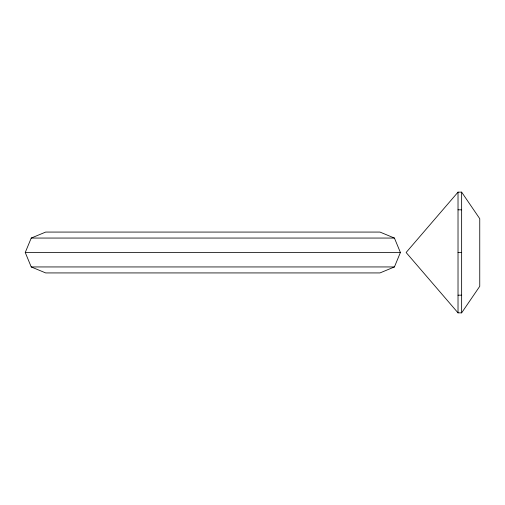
<?xml version="1.0" encoding="UTF-8"?>
<svg xmlns="http://www.w3.org/2000/svg" width="505" height="505" viewBox="0 0 505 505"><rect width="100%" height="100%" fill="white"/><g stroke="black" fill="none" stroke-linecap="round" stroke-linejoin="round"><path stroke-width="0.76" d="M25.25 252.5L31.234 238.057L45.677 232.073L379.975 232.073L394.418 238.057L400.402 252.5L394.418 266.943L379.975 272.927L45.677 272.927L31.234 266.943L25.25 252.5L400.402 252.5M461.639 312.86L479.75 286.303L479.75 218.697L461.639 192.14L458.022 192.14L406.115 252.5L458.022 312.86L461.639 312.86L461.639 192.14M458.022 209.821L461.639 209.821M31.234 238.057L394.418 238.057M458.022 252.5L461.639 252.5M31.234 266.943L394.418 266.943M458.022 295.179L461.639 295.179M458.022 192.14L458.022 312.86"/></g></svg>
